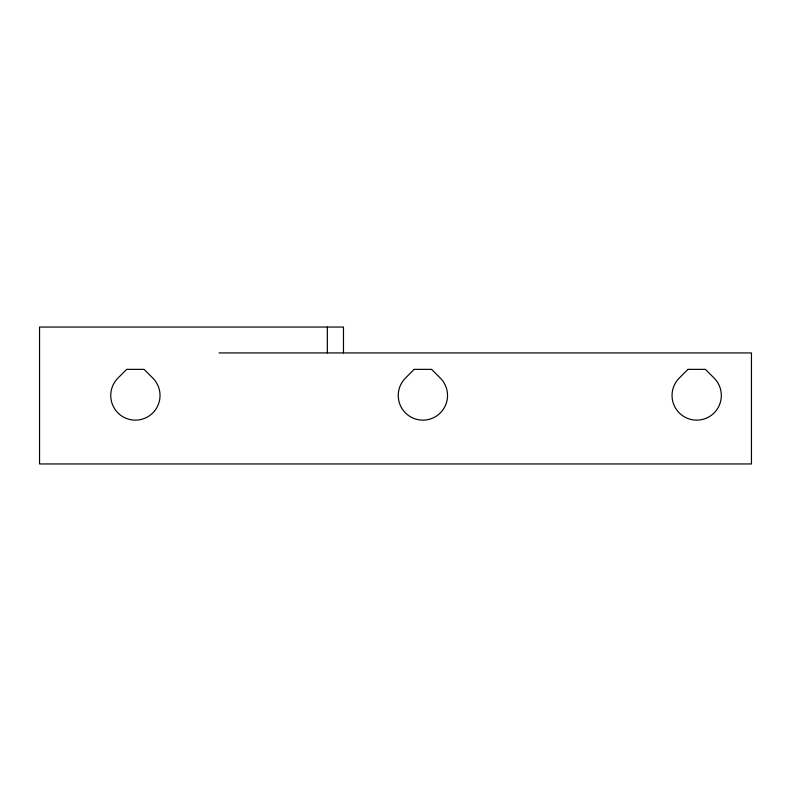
<?xml version="1.0" encoding="UTF-8"?>
<svg xmlns="http://www.w3.org/2000/svg" width="791" height="791" viewBox="0 0 791 791"><rect width="100%" height="100%" fill="white"/><g stroke="black" fill="none" stroke-linecap="round" stroke-linejoin="round"><path stroke-width="1.19" d="M219.028 352.924L751.45 352.924L751.45 463.951L39.55 463.951L39.55 327.049L343.472 327.049L343.472 352.944M327.345 327.049L327.345 352.924M126.669 369.367L117.958 378.078A24.64 24.64 0 0 0 117.958 412.922A24.64 24.64 0 0 0 152.811 412.922A24.64 24.64 0 0 0 152.811 378.078L144.091 369.367L126.669 369.367M414.168 369.367L405.457 378.078A24.64 24.64 0 0 0 405.457 412.922A24.64 24.64 0 0 0 440.31 412.922A24.64 24.64 0 0 0 440.31 378.078L431.589 369.367L414.168 369.367M687.972 369.367L679.261 378.078A24.64 24.64 0 0 0 679.261 412.922A24.64 24.64 0 0 0 714.115 412.922A24.64 24.64 0 0 0 714.115 378.078L705.404 369.367L687.972 369.367"/></g></svg>
